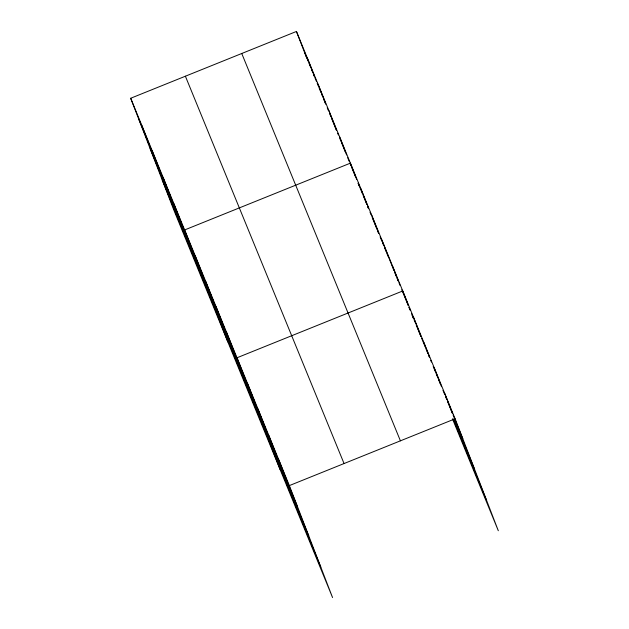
<?xml version="1.0" encoding="UTF-8"?>
<svg xmlns="http://www.w3.org/2000/svg" width="629" height="629" viewBox="0 0 629 629"><rect width="100%" height="100%" fill="white"/><g stroke="black" fill="none" stroke-linecap="round" stroke-linejoin="round"><path stroke-width="0.94" d="M130.69 98.258L289.356 485.596L332.552 597.55L173.887 210.212L130.69 98.258L296.448 31.45L455.113 418.788L498.31 530.742L452.448 418.788M289.356 485.596L455.113 418.788M306.386 56.869L304.153 51.421L305.183 54.102M307.133 58.686L308.241 61.414M308.988 63.23L310.852 67.767M311.591 69.591L312.707 72.311M313.454 74.128L314.571 76.856L307.235 57.789M314.94 77.76L316.426 81.393M317.173 83.209L318.29 85.937M319.037 87.753L320.892 92.29M321.639 94.106L322.756 96.835M323.503 98.651L325.728 104.1L318.022 84.129M327.222 107.732L328.338 110.46M329.824 114.093L330.94 116.813M331.687 118.629L336.523 130.439L328.81 110.468M337.639 133.167L338.378 134.983M339.872 138.616L340.981 141.336M341.728 143.153L345.447 152.234M347.68 157.69L349.166 161.323M349.913 163.139L351.029 165.859M351.776 167.676L355.495 176.757M362.43 193.693L358.098 183.118L359.135 185.799M363.153 195.462L366.762 204.276M370.017 212.209L371.094 214.851M372.179 217.5L376.873 228.956M377.597 230.717L378.682 233.367L371.338 214.277M380.128 236.889L381.929 241.3M382.652 243.061L383.737 245.703M384.461 247.472L386.261 251.875M386.984 253.636L388.069 256.286M393.848 270.391L381.811 239.838M394.572 272.153L396.372 276.563M397.096 278.325L398.181 280.966M401.789 289.78L408.292 305.647M409.015 307.416L410.1 310.058L409.054 307.306M411.539 313.588L413.347 317.991M414.071 319.752L415.156 322.402M416.233 325.044L420.927 336.507L413.222 316.529M421.65 338.268L425.259 347.082M425.982 348.843L427.791 353.254M428.514 355.015L429.599 357.657M433.208 366.479L435.37 371.763M436.094 373.532L437.902 377.935M438.625 379.696L440.426 384.107M442.958 390.279L444.766 394.682M445.481 396.451L446.566 399.093M447.651 401.734L452.345 413.198L444.64 393.227M453.069 414.959L462.818 438.759M453.949 418.867L474.533 469.116M453.375 419.291L486.594 500.393M241.748 53.496L400.414 440.835M185.39 76.211L344.055 463.549M138.396 118.228L297.061 505.567M150.111 148.586L308.776 535.924M162.18 179.855L320.837 567.193M434.167 367.658L441.527 386.725M423.694 342.097L429.646 357.531M430.7 360.252L431.4 362.068M408.355 305.49L402.749 290.968L236.991 357.775L280.196 469.729M412.184 315.404L413.214 318.085M392.276 265.407L398.236 280.833M398.935 282.649L399.989 285.377M360.865 188.708L366.817 204.142M356.698 179.485L350.392 163.147L184.635 229.947L227.832 341.909M339.605 136.808L346.61 154.962M296.448 31.45L303.799 50.517M305.875 55.887L306.913 58.568M278.883 460.027L286.588 479.998M268.41 434.466L276.115 454.437M257.937 408.897L265.642 428.876M247.464 383.336L255.17 403.307M226.519 332.206L234.232 352.177M216.054 306.645L223.759 326.616M205.581 281.077L213.286 301.047M195.108 255.516L202.813 275.486M173.848 203.607L181.553 223.586M163.06 177.276L170.766 197.247M152.265 150.936L159.97 170.907M141.478 124.597L149.183 144.568M368.57 208.679L367.485 206.037L368.57 208.679"/></g></svg>
